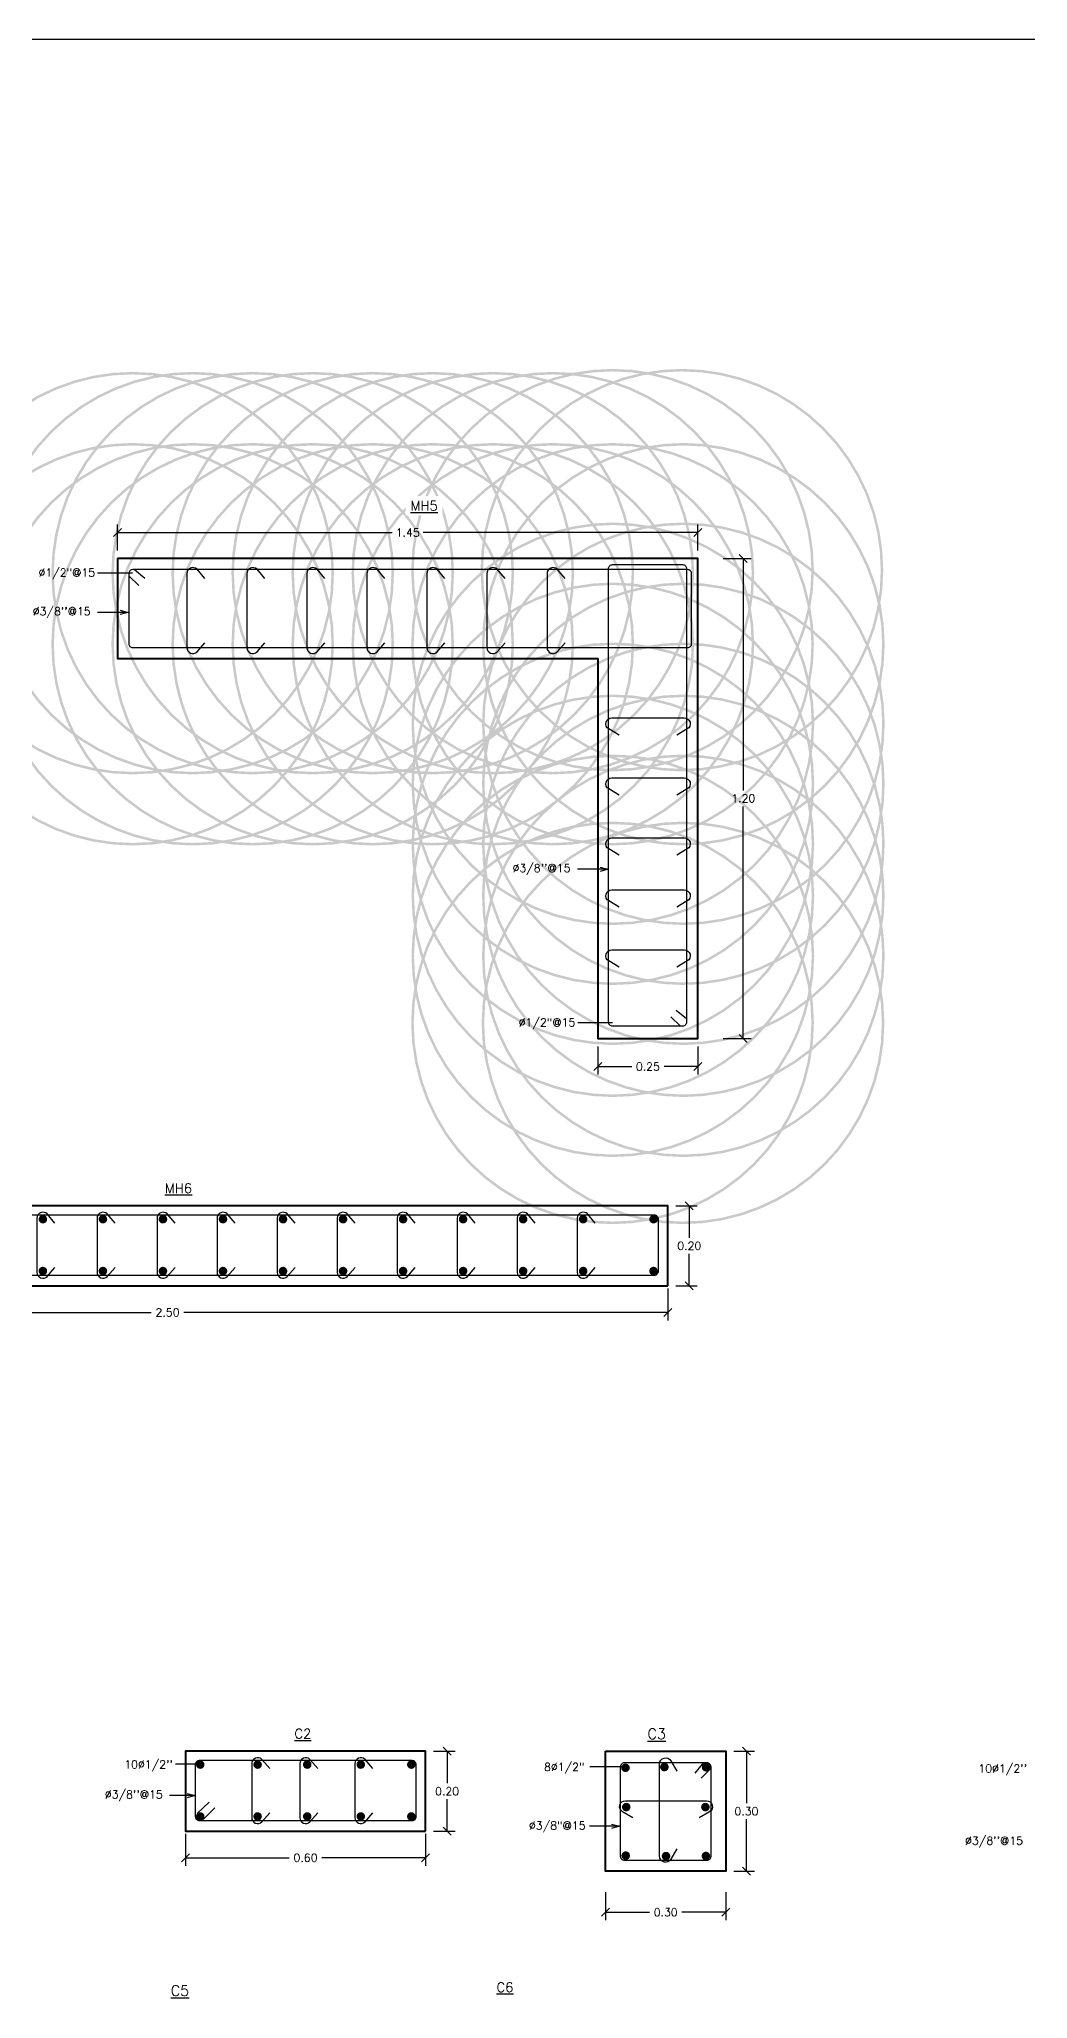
# Model space of a CAD drawing. Header units: metres. Extents: x -25 to 234, y -25 to 53.
# Drawn here: x -3.36 to -0.89, y -15.119 to -10.22 of the extents above; entities that cross this region are included whole.
import ezdxf

# ---------------------------------------------------------------- set-up
doc = ezdxf.new("R2010")
doc.units = ezdxf.units.M
doc.header["$LTSCALE"] = 0.1
doc.header["$MEASUREMENT"] = 0
doc.header["$PDMODE"] = 66
doc.linetypes.add('CONTINUA', pattern=[0])
for name, color, linetype in [('001-DIMTEXTO', 4, 'Continuous'), ('ACERO', 5, 'Continuous'), ('DIMTEXTO', 4, 'Continuous'), ('DIMZAPATA', 4, 'Continuous'), ('HATCH', 8, 'Continuous'), ('MUROS', 7, 'Continuous'), ('ZAPATAS', 6, 'Continuous')]:
    doc.layers.add(name, color=color, linetype=linetype)
doc.layers.add('COLUMNAS', color=7, linetype='Continuous', lineweight=40)
doc.styles.add('SMPLEX', font='simplex.shx')
doc.dimstyles.new('D-10', dxfattribs={"dimscale": 0.1, "dimtxt": 0.2, "dimasz": 0.2, "dimexe": 0.2, "dimexo": 0.2, "dimgap": 0.1, "dimtad": 0, "dimtih": 1, "dimtoh": 1, "dimzin": 0, "dimdsep": 46, "dimtxsty": 'SMPLEX', "dimblk1": 'OBLIQUE', "dimblk2": 'OBLIQUE', "dimsah": 1, "dimcen": 0.2, "dimclrd": 4, "dimclre": 4, "dimclrt": 4, "dimadec": 0, "dimazin": 0, "dimtfac": 1, "dimtmove": 0, "dimatfit": 3, "dimldrblk": 'OPEN30', "dimfxl": 0.5, "dimfxlon": 1, "dimtolj": 1, "dimtzin": 0, "dimarcsym": 0})
doc.dimstyles.new('DIM-10', dxfattribs={"dimscale": 0.1, "dimtxt": 0.2, "dimasz": 0.2, "dimexe": 0.2, "dimexo": 0.2, "dimgap": 0.1, "dimtad": 0, "dimtih": 1, "dimtoh": 1, "dimzin": 0, "dimdsep": 46, "dimtxsty": 'SMPLEX', "dimblk": 'OBLIQUE', "dimcen": 0.2, "dimclrd": 4, "dimclre": 4, "dimclrt": 4, "dimadec": 0, "dimazin": 0, "dimtfac": 1, "dimtmove": 0, "dimatfit": 3, "dimldrblk": 'OPEN30', "dimfxl": 0.6, "dimfxlon": 1, "dimtolj": 1, "dimtzin": 0, "dimarcsym": 0})

# ---------------------------------------------------------------- blocks, each defined once
blk = doc.blocks.new('_Oblique')
at = {"color": 0, "linetype": 'ByBlock', "lineweight": -2}
blk.add_line((-0.5, -0.5), (0.5, 0.5), dxfattribs=at)
blk = doc.blocks.new('*D169')
at = {"layer": 'Defpoints', "color": 0, "transparency": 16777216}
for p in [(-4.2892, -13.1365), (-1.7892, -13.1365), (-4.2892, -13.4029)]:
    blk.add_point(p, dxfattribs=at)
at = {"layer": 'MUROS', "color": 4, "lineweight": -2, "transparency": 16777216}
for p, q in [((-4.2892, -13.3429), (-4.2892, -13.4229)), ((-1.7892, -13.3429), (-1.7892, -13.4229)), ((-4.2892, -13.4029), (-3.0797, -13.4029)), ((-1.7892, -13.4029), (-2.9988, -13.4029))]:
    blk.add_line(p, q, dxfattribs=at)
at = {"layer": 'MUROS', "color": 4, "lineweight": -2, "transparency": 16777216, "xscale": 0.02, "yscale": 0.02, "zscale": 0.02, "rotation": 180}
blk.add_blockref('_Oblique', (-4.2892, -13.4029), dxfattribs=at)
at = {"layer": 'MUROS', "color": 4, "lineweight": -2, "transparency": 16777216, "xscale": 0.02, "yscale": 0.02, "zscale": 0.02}
blk.add_blockref('_Oblique', (-1.7892, -13.4029), dxfattribs=at)
at = {"layer": 'MUROS', "color": 4, "lineweight": -3, "transparency": 16777216, "insert": (-3.0392, -13.4029), "char_height": 0.02, "attachment_point": 5, "style": 'SMPLEX'}
blk.add_mtext('\\A1;2.50', dxfattribs=at)
blk = doc.blocks.new('_Open30')
at = {"layer": 'DIMTEXTO', "color": 0, "lineweight": -2}
for p, q in [((-1, 0.27), (0, 0)), ((0, 0), (-1, -0.27)), ((0, 0), (-1, 0))]:
    blk.add_line(p, q, dxfattribs=at)
blk = doc.blocks.new('*D168')
at = {"layer": 'Defpoints', "color": 0, "transparency": 16777216}
for p in [(-1.7892, -13.1365), (-1.7354, -13.1365), (-1.7892, -13.3365)]:
    blk.add_point(p, dxfattribs=at)
at = {"layer": 'DIMTEXTO', "color": 4, "lineweight": -2, "transparency": 16777216}
for p, q in [((-1.7692, -13.1365), (-1.7154, -13.1365)), ((-1.7354, -13.1365), (-1.7354, -13.2165)), ((-1.7354, -13.3365), (-1.7354, -13.2565)), ((-1.7692, -13.3365), (-1.7154, -13.3365))]:
    blk.add_line(p, q, dxfattribs=at)
at = {"layer": 'DIMTEXTO', "color": 4, "lineweight": -2, "transparency": 16777216, "xscale": 0.02, "yscale": 0.02, "zscale": 0.02}
for p, rotation in [((-1.7354, -13.1365), 90), ((-1.7354, -13.3365), 270)]:
    blk.add_blockref('_Oblique', p, dxfattribs=dict(at, rotation=rotation))
at = {"layer": 'DIMTEXTO', "color": 4, "transparency": 16777216, "insert": (-1.7354, -13.2365), "char_height": 0.02, "attachment_point": 5, "style": 'SMPLEX'}
blk.add_mtext('\\A1;0.20', dxfattribs=at)
blk = doc.blocks.new('*U166')
at = {"layer": 'ACERO', "linetype": 'CONTINUA'}
blk.add_lwpolyline([(0.03, 0.0536), (0.0105, 0.0763, 0.663284), (-0.015, 0.0655), (-0.015, -0.0695, 0.663284), (0.0105, -0.0802), (0.03, -0.0575)], format="xyb", dxfattribs=at)
at = {"layer": 'ACERO', "const_width": 0.0106}
for points in [[(-0.0002, 0.0579, 1), (-0.0002, 0.0685, 1)], [(-0.0002, -0.0718, 1), (-0.0002, -0.0611, 1)]]:
    blk.add_lwpolyline(points, format="xyb", close=True, dxfattribs=at)
blk = doc.blocks.new('*U167')
at = {"layer": 'HATCH', "color": 0, "linetype": 'ByBlock', "lineweight": -2, "transparency": 16777216}
for p in [(0, 0), (0.15, 0), (0.3, 0), (0.45, 0), (0.6, 0), (0.75, 0), (0.9, 0), (1.05, 0), (1.2, 0), (1.35, 0), (1.5, 0), (1.65, 0), (1.8, 0), (1.95, 0), (2.1, 0)]:
    blk.add_blockref('*U166', p, dxfattribs=at)
blk = doc.blocks.new('*D189')
at = {"layer": 'Defpoints', "color": 0, "transparency": 16777216}
for p in [(-2.9944, -14.5), (-2.3944, -14.5), (-2.9944, -14.7664)]:
    blk.add_point(p, dxfattribs=at)
at = {"layer": 'MUROS', "color": 4, "lineweight": -2, "transparency": 16777216}
for p, q in [((-2.9944, -14.7064), (-2.9944, -14.7864)), ((-2.3944, -14.7064), (-2.3944, -14.7864)), ((-2.9944, -14.7664), (-2.7349, -14.7664)), ((-2.3944, -14.7664), (-2.6539, -14.7664))]:
    blk.add_line(p, q, dxfattribs=at)
at = {"layer": 'MUROS', "color": 4, "lineweight": -2, "transparency": 16777216, "xscale": 0.02, "yscale": 0.02, "zscale": 0.02, "rotation": 180}
blk.add_blockref('_Oblique', (-2.9944, -14.7664), dxfattribs=at)
at = {"layer": 'MUROS', "color": 4, "lineweight": -2, "transparency": 16777216, "xscale": 0.02, "yscale": 0.02, "zscale": 0.02}
blk.add_blockref('_Oblique', (-2.3944, -14.7664), dxfattribs=at)
at = {"layer": 'MUROS', "color": 4, "lineweight": -3, "transparency": 16777216, "insert": (-2.6944, -14.7664), "char_height": 0.02, "attachment_point": 5, "style": 'SMPLEX'}
blk.add_mtext('\\A1;0.60', dxfattribs=at)
blk = doc.blocks.new('*D188')
at = {"layer": 'Defpoints', "color": 0, "transparency": 16777216}
for p in [(-2.3944, -14.5), (-2.3406, -14.5), (-2.3944, -14.7)]:
    blk.add_point(p, dxfattribs=at)
at = {"layer": 'DIMTEXTO', "color": 4, "lineweight": -2, "transparency": 16777216}
for p, q in [((-2.3744, -14.5), (-2.3206, -14.5)), ((-2.3406, -14.5), (-2.3406, -14.58)), ((-2.3406, -14.7), (-2.3406, -14.62)), ((-2.3744, -14.7), (-2.3206, -14.7))]:
    blk.add_line(p, q, dxfattribs=at)
at = {"layer": 'DIMTEXTO', "color": 4, "lineweight": -2, "transparency": 16777216, "xscale": 0.02, "yscale": 0.02, "zscale": 0.02}
for p, rotation in [((-2.3406, -14.5), 90), ((-2.3406, -14.7), 270)]:
    blk.add_blockref('_Oblique', p, dxfattribs=dict(at, rotation=rotation))
at = {"layer": 'DIMTEXTO', "color": 4, "transparency": 16777216, "insert": (-2.3406, -14.6), "char_height": 0.02, "attachment_point": 5, "style": 'SMPLEX'}
blk.add_mtext('\\A1;0.20', dxfattribs=at)
blk = doc.blocks.new('*U274')
at = {"layer": 'ACERO', "const_width": 1}
blk.add_lwpolyline([(0, -0.003175, 1), (0, 0.003175, 1)], format="xyb", close=True, dxfattribs=at)
blk = doc.blocks.new('*U275')
at = {"layer": '001-DIMTEXTO', "color": 0, "linetype": 'ByBlock', "lineweight": -2, "transparency": 16777216}
for p in [(0, 0), (0.15, 0), (0.3, 0), (0.45, 0), (0.6, 0), (0.75, 0), (0.9, 0), (1.05, 0), (0, -0.1777), (0.15, -0.1777), (0.3, -0.1777), (0.45, -0.1777), (0.6, -0.1777), (0.75, -0.1777), (0.9, -0.1777), (1.05, -0.1777)]:
    blk.add_blockref('*U274', p, dxfattribs=at)
blk = doc.blocks.new('*U276')
at = {"layer": 'ACERO', "linetype": 'CONTINUA'}
blk.add_lwpolyline([(0.0225, 0.0806), (0.0029, 0.1032, 0.663284), (-0.0225, 0.0925), (-0.0225, -0.0925, 0.663284), (0.0029, -0.1032), (0.0225, -0.0806)], format="xyb", dxfattribs=at)
blk = doc.blocks.new('*U277')
at = {"layer": '001-DIMTEXTO', "color": 0, "linetype": 'ByBlock', "lineweight": -2, "transparency": 16777216}
for p in [(0, 0), (0.15, 0), (0.3, 0), (0.45, 0), (0.6, 0), (0.75, 0), (0.9, 0)]:
    blk.add_blockref('*U276', p, dxfattribs=at)
blk = doc.blocks.new('*D278')
at = {"layer": 'Defpoints', "color": 0, "transparency": 16777216}
for p in [(-3.1639, -11.5178), (-3.4526, -11.7678), (-3.1639, -11.7678)]:
    blk.add_point(p, dxfattribs=at)
at = {"layer": 'DIMTEXTO', "color": 4, "lineweight": -2, "transparency": 16777216}
for p, q in [((-3.4026, -11.5178), (-3.4726, -11.5178)), ((-3.4526, -11.5178), (-3.4526, -11.6228)), ((-3.4526, -11.7678), (-3.4526, -11.6628)), ((-3.4026, -11.7678), (-3.4726, -11.7678))]:
    blk.add_line(p, q, dxfattribs=at)
at = {"layer": 'DIMTEXTO', "color": 4, "lineweight": -2, "transparency": 16777216, "xscale": 0.02, "yscale": 0.02, "zscale": 0.02}
for p, rotation in [((-3.4526, -11.5178), 90), ((-3.4526, -11.7678), 270)]:
    blk.add_blockref('_Oblique', p, dxfattribs=dict(at, rotation=rotation))
at = {"layer": 'DIMTEXTO', "color": 4, "transparency": 16777216, "insert": (-3.4526, -11.6428), "char_height": 0.02, "attachment_point": 5, "style": 'SMPLEX'}
blk.add_mtext('\\A1;0.25', dxfattribs=at)
blk = doc.blocks.new('*D279')
at = {"layer": 'Defpoints', "color": 0, "transparency": 16777216}
for p in [(-1.7139, -11.5178), (-1.7139, -12.7178), (-1.6005, -12.7178)]:
    blk.add_point(p, dxfattribs=at)
at = {"layer": 'DIMTEXTO', "color": 4, "lineweight": -2, "transparency": 16777216}
for p, q in [((-1.6505, -11.5178), (-1.5805, -11.5178)), ((-1.6005, -11.5178), (-1.6005, -12.0978)), ((-1.6005, -12.7178), (-1.6005, -12.1378)), ((-1.6505, -12.7178), (-1.5805, -12.7178))]:
    blk.add_line(p, q, dxfattribs=at)
at = {"layer": 'DIMTEXTO', "color": 4, "lineweight": -2, "transparency": 16777216, "xscale": 0.02, "yscale": 0.02, "zscale": 0.02}
for p, rotation in [((-1.6005, -11.5178), 90), ((-1.6005, -12.7178), 270)]:
    blk.add_blockref('_Oblique', p, dxfattribs=dict(at, rotation=rotation))
at = {"layer": 'DIMTEXTO', "color": 4, "transparency": 16777216, "insert": (-1.6005, -12.1178), "char_height": 0.02, "attachment_point": 5, "style": 'SMPLEX'}
blk.add_mtext('\\A1;1.20', dxfattribs=at)
blk = doc.blocks.new('*D280')
at = {"layer": 'Defpoints', "color": 0, "transparency": 16777216}
for p in [(-3.1639, -11.4534), (-3.1639, -11.5178), (-1.7139, -11.5178)]:
    blk.add_point(p, dxfattribs=at)
at = {"layer": 'DIMTEXTO', "color": 4, "lineweight": -2, "transparency": 16777216}
for p, q in [((-3.1639, -11.4978), (-3.1639, -11.4334)), ((-3.1639, -11.4534), (-2.4775, -11.4534)), ((-1.7139, -11.4534), (-2.4003, -11.4534)), ((-1.7139, -11.4978), (-1.7139, -11.4334))]:
    blk.add_line(p, q, dxfattribs=at)
at = {"layer": 'DIMTEXTO', "color": 4, "lineweight": -2, "transparency": 16777216, "xscale": 0.02, "yscale": 0.02, "zscale": 0.02, "rotation": 180}
blk.add_blockref('_Oblique', (-3.1639, -11.4534), dxfattribs=at)
at = {"layer": 'DIMTEXTO', "color": 4, "lineweight": -2, "transparency": 16777216, "xscale": 0.02, "yscale": 0.02, "zscale": 0.02}
blk.add_blockref('_Oblique', (-1.7139, -11.4534), dxfattribs=at)
at = {"layer": 'DIMTEXTO', "color": 4, "transparency": 16777216, "insert": (-2.4389, -11.4534), "char_height": 0.02, "attachment_point": 5, "style": 'SMPLEX'}
blk.add_mtext('\\A1;1.45', dxfattribs=at)
blk = doc.blocks.new('*D294')
at = {"layer": 'Defpoints', "color": 0, "transparency": 16777216}
for p in [(-1.9639, -12.7178), (-1.7139, -12.7178), (-1.7139, -12.7884)]:
    blk.add_point(p, dxfattribs=at)
at = {"layer": 'DIMTEXTO', "color": 4, "lineweight": -2, "transparency": 16777216}
for p, q in [((-1.9639, -12.7384), (-1.9639, -12.8084)), ((-1.7139, -12.7384), (-1.7139, -12.8084)), ((-1.9639, -12.7884), (-1.8794, -12.7884)), ((-1.7139, -12.7884), (-1.7984, -12.7884))]:
    blk.add_line(p, q, dxfattribs=at)
at = {"layer": 'DIMTEXTO', "color": 4, "lineweight": -2, "transparency": 16777216, "xscale": 0.02, "yscale": 0.02, "zscale": 0.02, "rotation": 180}
blk.add_blockref('_Oblique', (-1.9639, -12.7884), dxfattribs=at)
at = {"layer": 'DIMTEXTO', "color": 4, "lineweight": -2, "transparency": 16777216, "xscale": 0.02, "yscale": 0.02, "zscale": 0.02}
blk.add_blockref('_Oblique', (-1.7139, -12.7884), dxfattribs=at)
at = {"layer": 'DIMTEXTO', "color": 4, "transparency": 16777216, "insert": (-1.8389, -12.7884), "char_height": 0.02, "attachment_point": 5, "style": 'SMPLEX'}
blk.add_mtext('\\A1;0.25', dxfattribs=at)
blk = doc.blocks.new('*D676')
at = {"layer": 'Defpoints', "color": 0, "transparency": 16777216}
for p in [(-1.9444, -14.8), (-1.6444, -14.8), (-1.6444, -14.9025)]:
    blk.add_point(p, dxfattribs=at)
at = {"layer": 'DIMTEXTO', "color": 4, "lineweight": -2, "transparency": 16777216}
for p, q in [((-1.9444, -14.8525), (-1.9444, -14.9225)), ((-1.6444, -14.8525), (-1.6444, -14.9225)), ((-1.9444, -14.9025), (-1.8349, -14.9025)), ((-1.6444, -14.9025), (-1.754, -14.9025))]:
    blk.add_line(p, q, dxfattribs=at)
at = {"layer": 'DIMTEXTO', "color": 4, "lineweight": -2, "transparency": 16777216, "xscale": 0.02, "yscale": 0.02, "zscale": 0.02, "rotation": 180}
blk.add_blockref('_Oblique', (-1.9444, -14.9025), dxfattribs=at)
at = {"layer": 'DIMTEXTO', "color": 4, "lineweight": -2, "transparency": 16777216, "xscale": 0.02, "yscale": 0.02, "zscale": 0.02}
blk.add_blockref('_Oblique', (-1.6444, -14.9025), dxfattribs=at)
at = {"layer": 'DIMTEXTO', "color": 4, "transparency": 16777216, "insert": (-1.7944, -14.9025), "char_height": 0.02, "attachment_point": 5, "style": 'SMPLEX'}
blk.add_mtext('\\A1;0.30', dxfattribs=at)
blk = doc.blocks.new('*D677')
at = {"layer": 'Defpoints', "color": 0, "transparency": 16777216}
for p in [(-1.6444, -14.5), (-1.5926, -14.5), (-1.6444, -14.8)]:
    blk.add_point(p, dxfattribs=at)
at = {"layer": 'DIMTEXTO', "color": 4, "lineweight": -2, "transparency": 16777216}
for p, q in [((-1.6244, -14.5), (-1.5726, -14.5)), ((-1.5926, -14.5), (-1.5926, -14.63)), ((-1.5926, -14.8), (-1.5926, -14.67)), ((-1.6244, -14.8), (-1.5726, -14.8))]:
    blk.add_line(p, q, dxfattribs=at)
at = {"layer": 'DIMTEXTO', "color": 4, "lineweight": -2, "transparency": 16777216, "xscale": 0.02, "yscale": 0.02, "zscale": 0.02}
for p, rotation in [((-1.5926, -14.5), 90), ((-1.5926, -14.8), 270)]:
    blk.add_blockref('_Oblique', p, dxfattribs=dict(at, rotation=rotation))
at = {"layer": 'DIMTEXTO', "color": 4, "transparency": 16777216, "insert": (-1.5926, -14.65), "char_height": 0.02, "attachment_point": 5, "style": 'SMPLEX'}
blk.add_mtext('\\A1;0.30', dxfattribs=at)

msp = doc.modelspace()

# ---------------------------------------------------------------- linework, layer by layer
at = {"layer": '001-DIMTEXTO', "linetype": 'CONTINUA'}
for p, q in [((-3.1271, -11.5546), (-3.2141, -11.5546)), ((-1.9272, -12.6791), (-2.0142, -12.6791))]:
    msp.add_line(p, q, dxfattribs=at)
at = {"layer": 'ACERO'}
for p, q in [((-3.0957, -11.5678), (-3.1221, -11.5464)), ((-3.1108, -11.5858), (-3.135, -11.5623)), ((-1.7573, -12.6873), (-1.7815, -12.6638)), ((-1.7422, -12.6693), (-1.7686, -12.6479)), ((-1.6999, -14.5283), (-1.7213, -14.5547)), ((-1.6819, -14.5434), (-1.7054, -14.5676)), ((-2.965, -14.6557), (-2.9355, -14.6269)), ((-2.9501, -14.6705), (-2.9206, -14.6418))]:
    msp.add_line(p, q, dxfattribs=at)
for points, const_width in [([(-1.9272, -11.5505, 1), (-1.9272, -11.5442, 1)], 1), ([(-1.7539, -11.5505, 1), (-1.7539, -11.5442, 1)], 1), ([(-1.9272, -11.7357, 1), (-1.9272, -11.7294, 1)], 1), ([(-1.7504, -11.7357, 1), (-1.7504, -11.7293, 1)], 1), ([(-1.9264, -11.9345, 1), (-1.9264, -11.9282, 1)], 1), ([(-1.7503, -11.9345, 1), (-1.7503, -11.9282, 1)], 1), ([(-1.9264, -12.0845, 1), (-1.9264, -12.0782, 1)], 1), ([(-1.7503, -12.0845, 1), (-1.7503, -12.0782, 1)], 1), ([(-1.9264, -12.2345, 1), (-1.9264, -12.2282, 1)], 1), ([(-1.7503, -12.2345, 1), (-1.7503, -12.2282, 1)], 1), ([(-1.9264, -12.3645, 1), (-1.9264, -12.3582, 1)], 1), ([(-1.7503, -12.3645, 1), (-1.7503, -12.3582, 1)], 1), ([(-1.9264, -12.5145, 1), (-1.9264, -12.5082, 1)], 1), ([(-1.7503, -12.5145, 1), (-1.7503, -12.5082, 1)], 1), ([(-1.9272, -12.6823, 1), (-1.9272, -12.6759, 1)], 1), ([(-1.7511, -12.6823, 1), (-1.7511, -12.6759, 1)], 1), ([(-1.8248, -13.1752, 1), (-1.8248, -13.1646, 1)], 0.0106), ([(-1.8248, -13.3048, 1), (-1.8248, -13.2942, 1)], 0.0106), ([(-2.9574, -14.5387, 1), (-2.9574, -14.5281, 1)], 0.0106), ([(-2.8141, -14.5387, 1), (-2.8141, -14.5281, 1)], 0.0106), ([(-2.6901, -14.5387, 1), (-2.6901, -14.5281, 1)], 0.0106), ([(-2.5563, -14.5387, 1), (-2.5563, -14.5281, 1)], 0.0106), ([(-2.43, -14.5387, 1), (-2.43, -14.5281, 1)], 0.0106), ([(-1.9001, -14.5414, 1), (-1.8895, -14.5414, 1)], 0.0106), ([(-1.803, -14.5395, 1), (-1.7923, -14.5395, 1)], 0.0106), ([(-1.6988, -14.5401, 1), (-1.6881, -14.5401, 1)], 0.0106), ([(-1.8982, -14.6396, 1), (-1.8876, -14.6396, 1)], 0.0106), ([(-1.7005, -14.6396, 1), (-1.6899, -14.6396, 1)], 0.0106), ([(-2.9574, -14.6683, 1), (-2.9574, -14.6577, 1)], 0.0106), ([(-2.8141, -14.6683, 1), (-2.8141, -14.6577, 1)], 0.0106), ([(-2.6901, -14.6683, 1), (-2.6901, -14.6577, 1)], 0.0106), ([(-2.5563, -14.6683, 1), (-2.5563, -14.6577, 1)], 0.0106), ([(-2.43, -14.6683, 1), (-2.43, -14.6577, 1)], 0.0106), ([(-1.8996, -14.761, 1), (-1.8889, -14.761, 1)], 0.0106), ([(-1.7989, -14.7621, 1), (-1.7883, -14.7621, 1)], 0.0106), ([(-1.6992, -14.7619, 1), (-1.6885, -14.7619, 1)], 0.0106)]:
    msp.add_lwpolyline(points, format="xyb", close=True, dxfattribs=dict(at, const_width=const_width))
for points in [[(-3.1361, -11.556), (-3.1361, -11.731, 0.414214), (-3.1261, -11.741), (-1.7395, -11.741, 0.414214), (-1.7295, -11.731), (-1.7295, -11.556, 0.414214), (-1.7395, -11.546), (-3.1261, -11.546, 0.414214)], [(-1.7522, -12.6873), (-1.9272, -12.6873, -0.414214), (-1.9372, -12.6773), (-1.9372, -11.5434, -0.414214), (-1.9272, -11.5334), (-1.7522, -11.5334, -0.414214), (-1.7422, -11.5434), (-1.7422, -12.6773, -0.414214)], [(-4.2637, -13.3005), (-4.2637, -13.1692, -0.414214), (-4.2537, -13.1592), (-1.8232, -13.1592, -0.414214), (-1.8132, -13.1692), (-1.8132, -13.3005, -0.414214), (-1.8232, -13.3105), (-4.2537, -13.3105, -0.414214)], [(-2.9689, -14.664), (-2.9689, -14.5327, -0.414214), (-2.9589, -14.5227), (-2.4284, -14.5227, -0.414214), (-2.4184, -14.5327), (-2.4184, -14.664, -0.414214), (-2.4284, -14.674), (-2.9589, -14.674, -0.414214)], [(-1.6819, -14.5383), (-1.6819, -14.7633, -0.414214), (-1.6919, -14.7733), (-1.8969, -14.7733, -0.414214), (-1.9069, -14.7633), (-1.9069, -14.5383, -0.414214), (-1.8969, -14.5283), (-1.6919, -14.5283, -0.414214)]]:
    msp.add_lwpolyline(points, format="xyb", close=True, dxfattribs=at)
at = {"layer": 'ACERO', "linetype": 'CONTINUA'}
for points in [[(-1.9106, -11.9596), (-1.9366, -11.9444, -0.765011), (-1.929, -11.9164), (-1.7481, -11.9164, -0.765011), (-1.7406, -11.9444), (-1.7666, -11.9596)], [(-1.9106, -12.1096), (-1.9366, -12.0944, -0.765011), (-1.929, -12.0664), (-1.7481, -12.0664, -0.765011), (-1.7406, -12.0944), (-1.7666, -12.1096)], [(-1.9106, -12.2596), (-1.9366, -12.2444, -0.765011), (-1.929, -12.2164), (-1.7481, -12.2164, -0.765011), (-1.7406, -12.2444), (-1.7666, -12.2596)], [(-1.9106, -12.3896), (-1.9366, -12.3744, -0.765011), (-1.929, -12.3464), (-1.7481, -12.3464, -0.765011), (-1.7406, -12.3744), (-1.7666, -12.3896)], [(-1.9106, -12.5396), (-1.9366, -12.5244, -0.765011), (-1.929, -12.4964), (-1.7481, -12.4964, -0.765011), (-1.7406, -12.5244), (-1.7666, -12.5396)], [(-2.7839, -14.543), (-2.8035, -14.5203, 0.663284), (-2.8289, -14.531), (-2.8289, -14.666, 0.663284), (-2.8035, -14.6768), (-2.7839, -14.6541)], [(-2.6636, -14.543), (-2.6832, -14.5203, 0.663284), (-2.7086, -14.531), (-2.7086, -14.666, 0.663284), (-2.6832, -14.6768), (-2.6636, -14.6541)], [(-2.526, -14.543), (-2.5456, -14.5203, 0.663284), (-2.571, -14.531), (-2.571, -14.666, 0.663284), (-2.5456, -14.6768), (-2.526, -14.6541)], [(-1.7663, -14.744), (-1.7815, -14.77, -0.765011), (-1.8095, -14.7624), (-1.8095, -14.5316, -0.765011), (-1.7815, -14.524), (-1.7663, -14.55)], [(-1.8762, -14.6667), (-1.9022, -14.6515, -0.765011), (-1.8947, -14.6236), (-1.6924, -14.6236, -0.765011), (-1.6849, -14.6515), (-1.7108, -14.6667)]]:
    msp.add_lwpolyline(points, format="xyb", dxfattribs=at)
at = {"layer": 'COLUMNAS', "color": 1}
for points in [[(-3.1639, -11.5178), (-3.1639, -11.7678), (-1.9639, -11.7678), (-1.9639, -12.7178), (-1.7139, -12.7178), (-1.7139, -11.5178)], [(-1.7892, -13.3365), (-1.7892, -13.1365), (-4.2892, -13.1365), (-4.2892, -13.3365)], [(-2.3944, -14.7), (-2.3944, -14.5), (-2.9944, -14.5), (-2.9944, -14.7)], [(-1.9444, -14.5), (-1.6444, -14.5), (-1.6444, -14.8), (-1.9444, -14.8)]]:
    msp.add_lwpolyline(points, close=True, dxfattribs=at)
at = {"layer": 'DIMTEXTO', "lineweight": -3}
msp.add_line((-2.9589, -14.5327), (-3.0195, -14.5327), dxfattribs=at)
at = {"layer": 'DIMTEXTO'}
msp.add_line((-1.8948, -14.5387), (-1.9836, -14.5387), dxfattribs=at)
at = {"layer": 'DIMZAPATA', "linetype": 'CONTINUA'}
msp.add_lwpolyline([(-5.4557, -10.2199), (23.1199, -10.2199), (23.1199, -25.0642), (-5.4557, -25.0642)], close=True, dxfattribs=at)

# ---------------------------------------------------------------- block references
at = {"layer": '001-DIMTEXTO', "linetype": 'CONTINUA'}
for name, p in [('*U275', (-3.1264, -11.5548)), ('*U277', (-2.9684, -11.6484))]:
    msp.add_blockref(name, p, dxfattribs=at)
at = {"layer": 'HATCH', "linetype": 'CONTINUA'}
msp.add_blockref('*U167', (-4.1004, -13.2331), dxfattribs=at)

# ---------------------------------------------------------------- texts
at = {"layer": 'DIMTEXTO', "color": 4, "char_height": 0.02, "attachment_point": 5, "style": 'SMPLEX'}
for s, insert in [('%%C1/2"@15', (-3.2909, -11.5567)), ("%%C3/8''@15", (-3.3036, -11.6535)), ("%%C3/8''@15", (-2.1047, -12.2954)), ('%%C1/2"@15', (-2.091, -12.6812)), ("10%%C1/2''", (-3.0864, -14.5363)), ('\\A1;8%%C1/2"', (-2.0479, -14.5427)), ("10%%C1/2''", (-0.9523, -14.5465)), ("%%C3/8''@15", (-3.1235, -14.6113)), ("%%C3/8''@15", (-0.9739, -14.727))]:
    msp.add_mtext(s, dxfattribs=dict(at, insert=insert))
at = {"layer": 'ZAPATAS', "color": 4, "insert": (-1.9946, -14.6892), "char_height": 0.02, "attachment_point": 6, "style": 'SMPLEX'}
msp.add_mtext('\\A1;%%C3/8"@15', dxfattribs=at)

# ---------------------------------------------------------------- dimensions: what is measured, and where the dimension line sits
at = {"layer": 'DIMTEXTO'}
for base, p1, p2, picture, middle in [((-3.1639, -11.4534), (-1.7139, -11.5178), (-3.1639, -11.5178), '*D280', (-2.4389, -11.4534)), ((-1.7139, -12.7884), (-1.9639, -12.7178), (-1.7139, -12.7178), '*D294', (-1.8389, -12.7884))]:
    dim = msp.add_linear_dim(base=base, p1=p1, p2=p2, dimstyle='D-10', dxfattribs=at)
    dim.commit()
    dim.dimension.update_dxf_attribs({"geometry": picture, "text_midpoint": middle})
for base, p1, p2, picture, middle in [((-3.4526, -11.7678), (-3.1639, -11.5178), (-3.1639, -11.7678), '*D278', (-3.4526, -11.6428)), ((-1.6005, -12.7178), (-1.7139, -11.5178), (-1.7139, -12.7178), '*D279', (-1.6005, -12.1178)), ((-1.7354, -13.1365), (-1.7892, -13.3365), (-1.7892, -13.1365), '*D168', (-1.7354, -13.2365)), ((-2.3406, -14.5), (-2.3944, -14.7), (-2.3944, -14.5), '*D188', (-2.3406, -14.6)), ((-1.5926, -14.5), (-1.6444, -14.8), (-1.6444, -14.5), '*D677', (-1.5926, -14.65))]:
    dim = msp.add_linear_dim(base=base, p1=p1, p2=p2, angle=90, dimstyle='D-10', dxfattribs=at)
    dim.commit()
    dim.dimension.update_dxf_attribs({"geometry": picture, "text_midpoint": middle})
dim = msp.add_linear_dim(base=(-1.6444, -14.9025), p1=(-1.9444, -14.8), p2=(-1.6444, -14.8), dimstyle='D-10', override={"dimdec": 2, "dimtmove": 1}, dxfattribs=at)
dim.commit()
dim.dimension.update_dxf_attribs({"geometry": '*D676', "text_midpoint": (-1.7944, -14.9025)})
at = {"layer": 'MUROS', "lineweight": -3}
for base, p1, p2, picture, middle in [((-4.2892, -13.4029), (-1.7892, -13.1365), (-4.2892, -13.1365), '*D169', (-3.0392, -13.4029)), ((-2.9944, -14.7664), (-2.3944, -14.5), (-2.9944, -14.5), '*D189', (-2.6944, -14.7664))]:
    dim = msp.add_linear_dim(base=base, p1=p1, p2=p2, angle=180, dimstyle='DIM-10', dxfattribs=at)
    dim.commit()
    dim.dimension.update_dxf_attribs({"geometry": picture, "text_midpoint": middle})

# ---------------------------------------------------------------- leaders
at = {"layer": 'DIMTEXTO'}
for points, dimstyle in [([(-3.1372, -11.653), (-3.214, -11.653)], 'D-10'), ([(-1.9383, -12.2949), (-2.0151, -12.2949)], 'D-10'), ([(-2.97, -14.6108), (-3.0339, -14.6108)], 'D-10'), ([(-1.9094, -14.6874), (-1.9846, -14.6874)], 'DIM-10')]:
    msp.add_leader(points, dimstyle=dimstyle, dxfattribs=at)

# ---------------------------------------------------------------- next in the draw order: texts
at = {"layer": 'DIMTEXTO', "color": 4, "attachment_point": 5, "style": 'SMPLEX', "bg_fill": 2}
for s, insert, char_height in [('{\\LMH5}', (-2.3981, -11.3861), 0.024), ('{\\LC3}', (-1.8169, -14.4565), 0.026), ('{\\LC5}', (-3.0082, -15.0985), 0.026)]:
    msp.add_mtext(s, dxfattribs=dict(at, insert=insert, char_height=char_height))
at = {"layer": 'DIMTEXTO', "color": 4, "char_height": 0.024, "width": 0.003449, "attachment_point": 5, "style": 'SMPLEX', "bg_fill": 2}
for s, insert in [('{\\LMH6}', (-3.0119, -13.0926)), ('{\\LC2}', (-2.701, -14.4561)), ('{\\LC6}', (-2.1961, -15.09))]:
    msp.add_mtext(s, dxfattribs=dict(at, insert=insert))

doc.saveas('drawing.dxf')
